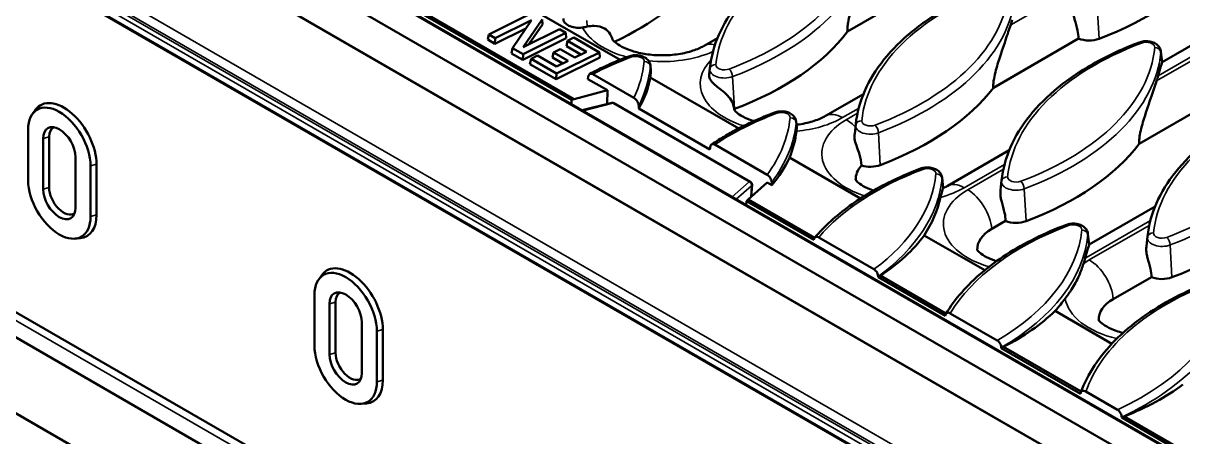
# Model space of a CAD drawing. Header units: millimetres. Extents: x 0 to 1485, y 0 to 1050.
# Drawn here: x 265.6 to 359.3, y 144.2 to 177.7 of the extents above; entities that cross this region are included whole.
import ezdxf

# ---------------------------------------------------------------- set-up
doc = ezdxf.new("R2010")
doc.units = ezdxf.units.MM
doc.header["$LTSCALE"] = 2.5
doc.layers.add('Sichtbar (ISO)', color=7, linetype='Continuous', lineweight=50)
doc.layers.add('Sichtbar schmal (ISO)', color=7, linetype='Continuous', lineweight=35)

msp = doc.modelspace()

# ---------------------------------------------------------------- linework, layer by layer
at = {"layer": 'Sichtbar (ISO)'}
for p, q in [((405.172, 116.161), (51.619, 320.286)), ((49.549, 319.15), (403.102, 115.026)), ((48.187, 307.69), (403.051, 102.809)), ((313.867, 174.711), (281.037, 193.666)), ((309.941, 171.467), (275.466, 191.371)), ((310.165, 171.541), (275.722, 191.427)), ((332.247, 176.997), (339.131, 180.971)), ((303.262, 176.766), (306.727, 178.48)), ((306.257, 177.24), (303.765, 176.006)), ((306.718, 177.911), (303.79, 176.461)), ((305.172, 175.663), (306.718, 177.911)), ((307.584, 177.986), (306.038, 175.739)), ((306.038, 175.739), (308.966, 177.188)), ((307.61, 177.568), (306.512, 175.973)), ((307.61, 177.568), (307.584, 177.986)), ((308.966, 177.188), (309.494, 176.883)), ((357.661, 174.532), (362.995, 177.612)), ((303.175, 176.347), (303.262, 176.766)), ((303.765, 176.006), (303.175, 176.347)), ((303.79, 176.461), (303.262, 176.766)), ((303.765, 176.006), (303.79, 176.461)), ((309.53, 176.459), (306.004, 174.714)), ((309.494, 176.883), (306.029, 175.169)), ((309.53, 176.459), (309.494, 176.883)), ((309.532, 175.828), (309.619, 176.247)), ((309.619, 176.247), (310.145, 176.507)), ((311.151, 175.362), (309.619, 176.247)), ((310.145, 176.507), (312.204, 175.318)), ((320.657, 175.849), (321.747, 176.478)), ((344.032, 172.461), (350.916, 176.435)), ((228.801, 175.243), (309.411, 128.703)), ((305.096, 175.238), (305.172, 175.663)), ((306.004, 174.714), (305.096, 175.238)), ((306.029, 175.169), (305.172, 175.663)), ((308.416, 174.897), (308.503, 175.316)), ((308.503, 175.316), (309.029, 175.576)), ((309.682, 174.635), (308.503, 175.316)), ((312.204, 175.318), (308.74, 173.604)), ((309.029, 175.576), (310.208, 174.896)), ((310.713, 175.146), (309.532, 175.828)), ((310.208, 174.896), (311.151, 175.362)), ((312.241, 174.894), (312.204, 175.318)), ((357.568, 175.4), (357.664, 174.504)), ((306.004, 174.714), (306.029, 175.169)), ((306.593, 174.373), (306.68, 174.793)), ((308.715, 173.149), (306.593, 174.373)), ((306.68, 174.793), (307.206, 175.053)), ((308.74, 173.604), (306.68, 174.793)), ((307.206, 175.053), (308.738, 174.168)), ((309.244, 174.419), (308.416, 174.897)), ((312.241, 174.894), (308.715, 173.149)), ((308.738, 174.168), (309.682, 174.635)), ((308.715, 173.149), (308.74, 173.604)), ((311.28, 173.164), (311.306, 173.37)), ((311.676, 173.548), (314.983, 171.639)), ((316.32, 174.266), (316.367, 173.824)), ((321.13, 174.05), (321.078, 173.56)), ((312.853, 172.256), (311.28, 173.164)), ((323.465, 169.17), (316.313, 173.299)), ((309.938, 171.145), (309.941, 171.467)), ((310.165, 171.541), (309.941, 171.467)), ((312.853, 172.256), (310.165, 171.541)), ((312.842, 171.138), (312.853, 172.256)), ((330.478, 170.179), (333.532, 171.942)), ((355.818, 167.924), (362.701, 171.899)), ((266.382, 170.315), (266.624, 170.658)), ((310.819, 170.636), (313.214, 171.231)), ((324.411, 164.847), (313.399, 171.205)), ((315.379, 171.018), (315.381, 170.979)), ((315.393, 170.789), (321.133, 167.475)), ((328.105, 169.73), (328.158, 169.239)), ((236.516, 168.747), (309.411, 126.661)), ((266.042, 164.969), (266.042, 169.051)), ((332.915, 169.514), (332.832, 168.738)), ((267.258, 164.267), (267.258, 168.349)), ((267.74, 168.479), (267.74, 164.396)), ((321.526, 167.861), (325.753, 165.421)), ((269.872, 166.84), (269.872, 162.757)), ((321.153, 167.647), (321.157, 167.682)), ((333.287, 163.499), (327.56, 166.806)), ((340.299, 164.509), (345.317, 167.405)), ((271.088, 166.138), (271.088, 162.055)), ((271.57, 166.268), (271.57, 162.185)), ((339.89, 165.194), (339.983, 164.328)), ((344.7, 164.978), (344.616, 164.191)), ((324.213, 163.431), (325.752, 164.809)), ((324.456, 163.649), (324.535, 164.61)), ((326.133, 164.588), (325.752, 164.809)), ((324.059, 162.992), (324.083, 163.302)), ((324.083, 163.302), (324.213, 163.431)), ((324.083, 163.302), (329.532, 160.156)), ((329.584, 160.33), (324.213, 163.431)), ((351.768, 159.79), (357.102, 162.869)), ((343.902, 161.045), (345.023, 161.692)), ((269.83, 160.261), (270.248, 160.299)), ((329.919, 160.362), (334.388, 157.782)), ((343.333, 157.699), (338.439, 160.525)), ((351.675, 160.658), (351.771, 159.762)), ((356.486, 160.442), (356.401, 159.655)), ((329.532, 160.156), (329.536, 160.191)), ((289.521, 156.956), (289.763, 157.299)), ((334.728, 157.193), (334.729, 157.155)), ((334.729, 157.155), (340.15, 154.026)), ((340.202, 154.199), (334.883, 157.27)), ((353.723, 155.375), (356.808, 157.156)), ((289.181, 151.609), (289.181, 155.692)), ((290.396, 150.907), (290.396, 154.99)), ((290.879, 155.12), (290.879, 151.037)), ((340.15, 154.026), (340.154, 154.061)), ((340.554, 154.222), (344.341, 152.036)), ((353.61, 151.766), (349.018, 154.417)), ((252.43, 153.435), (309.411, 120.538)), ((293.011, 153.481), (293.011, 149.398)), ((294.227, 152.779), (294.227, 148.696)), ((294.709, 152.908), (294.709, 148.826)), ((344.676, 151.45), (344.677, 151.412)), ((344.677, 151.412), (351.074, 147.719)), ((351.12, 147.896), (344.852, 151.515)), ((351.074, 147.719), (351.077, 147.754)), ((351.505, 147.899), (354.065, 146.421)), ((292.968, 146.902), (293.386, 146.94)), ((354.401, 145.835), (354.402, 145.797)), ((354.402, 145.797), (362.381, 141.19)), ((362.404, 141.381), (354.596, 145.889))]:
    msp.add_line(p, q, dxfattribs=at)
for centre, start, end in [((313.274, 170.988), 60, 103.95519), ((324.286, 164.631), 355.30307, 60)]:
    msp.add_arc(centre, 0.25, start, end, dxfattribs=at)
for centre, major_axis, ratio, start_param, end_param in [((339.009, 188.369), (-24.756, 0), 0.57735, 2.150508, 2.731215), ((297.761, 187.235), (-24.756, 0), 0.57735, 2.256006, 2.731215), ((310.525, 178.022), (-1.238, 0), 0.57735, 6.227073, 8.096717), ((321.332, 180.204), (24.538, 0), 0.57735, 6.094503, 6.123734), ((309.547, 182.699), (-24.756, 0), 0.57735, 2.150508, 2.731215), ((351.773, 177.115), (-1.456, 0), 0.57735, 0.941808, 2.150508), ((291.869, 174.534), (24.538, 0), 0.57735, 6.195914, 6.227073), ((315.132, 173.78), (1.238, 0), 0.57735, 6.227073, 6.345089), ((333.117, 175.668), (24.538, 0), 0.57735, 6.094503, 6.123734), ((291.977, 175.507), (24.428, -1.412), 0.534836, 6.023621, 6.222012), ((321.332, 178.163), (-24.756, 0), 0.57735, 2.150508, 2.731215), ((268.918, 167.799), (-1.875, 3.248), 0.57735, 3.926991, 6.543481), ((268.565, 167.594), (-1.784, 3.09), 0.57735, 3.926991, 7.068583), ((322.31, 171.445), (-1.456, 0), 0.57735, 2.134997, 2.150508), ((327.088, 170.752), (-4, 0), 0.57735, 0.007874, 0.035044), ((268.565, 167.594), (-0.924, 1.601), 0.57735, 3.926991, 7.068583), ((268.918, 167.799), (-0.833, 1.443), 0.57735, 6.223866, 7.068583), ((303.654, 169.998), (24.538, 0), 0.57735, 6.055891, 6.20909), ((333.117, 173.627), (-24.756, 0), 0.57735, 2.150508, 2.731215), ((303.762, 170.809), (24.445, -1.413), 0.534836, 5.898086, 6.081476), ((336.909, 165.082), (-4, 0), 0.57735, 5.790555, 6.318229), ((334.095, 166.908), (-1.456, 0), 0.57735, 1.061546, 2.150508), ((268.565, 163.512), (1.784, -3.09), 0.57735, 3.926991, 7.068583), ((268.565, 163.512), (0.924, -1.601), 0.57735, 3.926991, 7.068583), ((268.918, 163.716), (0.833, -1.443), 0.57735, 3.926991, 6.342505), ((315.439, 165.462), (24.538, 0), 0.57735, 5.92724, 6.151315), ((344.902, 169.091), (-24.756, 0), 0.57735, 2.150508, 2.731215), ((268.918, 163.716), (1.875, -3.248), 0.57735, 6.02289, 7.068583), ((345.88, 162.372), (-1.456, 0), 0.57735, 0.941808, 2.150508), ((315.547, 166.111), (24.463, -1.414), 0.534836, 5.654195, 5.952446), ((346.73, 159.412), (-4, 0), 0.57735, 5.497787, 6.318229), ((327.224, 160.926), (24.538, 0), 0.57735, 6.091814, 6.123755), ((291.704, 154.235), (-1.784, 3.09), 0.57735, 3.926991, 7.068583), ((292.057, 154.439), (-1.875, 3.248), 0.57735, 3.926991, 6.543481), ((315.439, 165.87), (-24.494, 0), 0.57735, 2.477616, 2.487905), ((357.665, 157.836), (-1.456, 0), 0.57735, 0.941808, 2.150508), ((291.704, 154.235), (-0.924, 1.601), 0.57735, 3.926991, 7.068583), ((292.057, 154.439), (-0.833, 1.443), 0.57735, 6.223866, 7.068583), ((327.224, 160.926), (-24.538, 0), 0.57735, 2.66421, 2.743231), ((356.551, 153.742), (-4, 0), 0.57735, 5.497787, 6.318229), ((327.332, 161.413), (24.48, -1.415), 0.534836, 5.540357, 5.830737), ((291.704, 150.153), (1.784, -3.09), 0.57735, 3.926991, 7.068583), ((291.704, 150.153), (0.924, -1.601), 0.57735, 3.926991, 7.068583), ((292.057, 150.357), (0.833, -1.443), 0.57735, 3.926991, 6.342505), ((327.224, 161.334), (-24.494, 0), 0.57735, 2.36391, 2.374118), ((292.057, 150.357), (1.875, -3.248), 0.57735, 6.02289, 7.068583), ((339.118, 156.715), (24.497, -1.416), 0.534836, 5.426833, 5.713667), ((339.009, 156.798), (-24.494, 0), 0.57735, 2.250305, 2.260564)]:
    msp.add_ellipse(centre, major_axis=major_axis, ratio=ratio, start_param=start_param, end_param=end_param, dxfattribs=at)
for points, knots in [([(321.13, 174.05), (321.228, 174.959), (321.472, 175.861), (322.24, 177.613), (322.762, 178.462), (324.06, 180.081), (324.836, 180.851), (326.612, 182.289), (327.611, 182.957), (329.8, 184.171), (330.99, 184.718), (332.254, 185.196)], [2.4180978, 2.4180978, 2.4180978, 2.4180978, 2.6039342, 2.6039342, 2.7897706, 2.7897706, 2.9756069, 2.9756069, 3.1614433, 3.1614433, 3.3472796, 3.3472796, 3.3472796, 3.3472796]), ([(333.649, 182.083), (333.533, 181.732), (333.391, 181.308), (333.047, 180.289), (332.835, 179.679), (332.521, 178.668), (332.377, 178.178), (332.278, 177.609), (332.258, 177.471), (332.24, 177.216), (332.239, 177.098), (332.247, 176.997)], [3.562475, 3.562475, 3.562475, 3.562475, 3.924729, 3.924729, 4.355561, 4.355561, 4.625893, 4.625893, 4.702196, 4.702196, 4.773128, 4.773128, 4.773128, 4.773128]), ([(332.915, 169.514), (333.013, 170.423), (333.257, 171.325), (334.025, 173.076), (334.547, 173.926), (335.846, 175.545), (336.621, 176.315), (338.397, 177.753), (339.396, 178.42), (341.586, 179.635), (342.775, 180.182), (344.039, 180.66)], [2.4180978, 2.4180978, 2.4180978, 2.4180978, 2.6039342, 2.6039342, 2.7897706, 2.7897706, 2.9756069, 2.9756069, 3.1614433, 3.1614433, 3.3472796, 3.3472796, 3.3472796, 3.3472796]), ([(350.916, 176.435), (350.913, 176.642), (350.884, 176.866), (350.772, 177.391), (350.676, 177.695), (350.574, 178.087), (350.546, 178.201), (350.505, 178.423), (350.492, 178.532), (350.488, 178.687), (350.489, 178.746), (350.495, 178.802)], [1.754995, 1.754995, 1.754995, 1.754995, 1.892647, 1.892647, 2.0720945, 2.0720945, 2.1365308, 2.1365308, 2.2009671, 2.2009671, 2.2396712, 2.2396712, 2.2396712, 2.2396712]), ([(311.204, 177.397), (311.157, 177.387), (311.107, 177.376), (310.981, 177.353), (310.903, 177.34), (310.822, 177.328)], [-0.08390354, -0.08390354, -0.08390354, -0.08390354, -0.04982625, -0.04982625, 0, 0, 0, 0]), ([(313.259, 176.359), (313.218, 176.518), (313.157, 176.662), (312.957, 176.983), (312.798, 177.134), (312.373, 177.382), (312.092, 177.454), (311.599, 177.463), (311.404, 177.442), (311.204, 177.397)], [-0.7782205, -0.7782205, -0.7782205, -0.7782205, -0.6530424, -0.6530424, -0.465809, -0.465809, -0.2298794, -0.2298794, -0.0860907, -0.0860907, -0.0860907, -0.0860907]), ([(345.434, 177.547), (345.318, 177.196), (345.177, 176.772), (344.832, 175.753), (344.621, 175.143), (344.306, 174.132), (344.162, 173.642), (344.063, 173.073), (344.043, 172.935), (344.025, 172.68), (344.024, 172.562), (344.032, 172.461)], [3.562475, 3.562475, 3.562475, 3.562475, 3.924729, 3.924729, 4.355561, 4.355561, 4.625893, 4.625893, 4.702196, 4.702196, 4.773128, 4.773128, 4.773128, 4.773128]), ([(313.253, 176.369), (313.253, 176.369), (313.256, 176.363), (313.287, 176.315), (313.358, 176.223), (313.62, 176.007), (313.792, 175.89), (314.241, 175.654), (314.521, 175.536), (315.176, 175.327), (315.556, 175.237), (316.379, 175.111), (316.824, 175.078), (317.721, 175.078), (318.174, 175.113), (319.021, 175.245), (319.416, 175.341), (320.096, 175.567), (320.384, 175.695), (320.628, 175.832), (320.643, 175.84), (320.657, 175.849)], [4.199063, 4.199063, 4.199063, 4.199063, 4.28363, 4.28363, 4.538344, 4.538344, 4.759599, 4.759599, 4.991313, 4.991313, 5.238778, 5.238778, 5.498057, 5.498057, 5.761601, 5.761601, 6.02072, 6.02072, 6.267163, 6.267163, 6.283185, 6.283185, 6.283185, 6.283185]), ([(355.824, 176.124), (355.945, 176.169), (356.071, 176.198), (356.327, 176.225), (356.457, 176.224), (356.712, 176.193), (356.838, 176.163), (357.077, 176.068), (357.192, 176.003), (357.378, 175.837), (357.454, 175.743), (357.537, 175.557), (357.559, 175.48), (357.568, 175.4)], [3.34728, 3.34728, 3.34728, 3.34728, 3.742348, 3.742348, 4.136015, 4.136015, 4.530025, 4.530025, 4.924042, 4.924042, 5.243901, 5.243901, 5.435884, 5.435884, 5.435884, 5.435884]), ([(344.7, 164.978), (344.798, 165.887), (345.042, 166.789), (345.81, 168.54), (346.332, 169.39), (347.631, 171.009), (348.406, 171.779), (350.182, 173.216), (351.182, 173.884), (353.371, 175.099), (354.56, 175.646), (355.824, 176.124)], [2.4180978, 2.4180978, 2.4180978, 2.4180978, 2.6039342, 2.6039342, 2.7897706, 2.7897706, 2.9756069, 2.9756069, 3.1614433, 3.1614433, 3.3472796, 3.3472796, 3.3472796, 3.3472796]), ([(311.425, 173.573), (311.622, 173.678), (311.822, 173.78), (312.226, 173.981), (312.431, 174.08), (312.846, 174.273), (313.057, 174.367), (313.482, 174.552), (313.698, 174.643), (314.134, 174.819), (314.354, 174.906), (314.576, 174.99)], [3.1836933, 3.1836933, 3.1836933, 3.1836933, 3.2164105, 3.2164105, 3.2491278, 3.2491278, 3.2818451, 3.2818451, 3.3145624, 3.3145624, 3.3472796, 3.3472796, 3.3472796, 3.3472796]), ([(314.576, 174.99), (314.697, 175.035), (314.823, 175.064), (315.079, 175.091), (315.209, 175.09), (315.464, 175.059), (315.59, 175.029), (315.829, 174.934), (315.944, 174.869), (316.13, 174.703), (316.206, 174.609), (316.289, 174.423), (316.311, 174.346), (316.32, 174.266)], [3.34728, 3.34728, 3.34728, 3.34728, 3.742348, 3.742348, 4.136015, 4.136015, 4.530025, 4.530025, 4.924042, 4.924042, 5.243901, 5.243901, 5.435884, 5.435884, 5.435884, 5.435884]), ([(357.658, 174.477), (357.643, 174.442), (357.626, 174.397), (357.55, 174.167), (357.476, 173.895), (357.377, 173.542), (357.361, 173.481), (357.343, 173.419)], [0.635921, 0.635921, 0.635921, 0.635921, 0.7360198, 0.7360198, 1.0671166, 1.0671166, 1.1316401, 1.1316401, 1.1316401, 1.1316401]), ([(311.306, 173.37), (311.311, 173.41), (311.322, 173.449), (311.356, 173.517), (311.387, 173.552), (311.453, 173.589), (311.498, 173.598), (311.58, 173.591), (311.632, 173.574), (311.676, 173.548)], [0.0084453, 0.0084453, 0.0084453, 0.0084453, 0.0370847, 0.0370847, 0.0742016, 0.0742016, 0.1113086, 0.1113086, 0.1483666, 0.1483666, 0.1483666, 0.1483666]), ([(323.089, 170.734), (323.062, 170.981), (322.992, 171.174), (322.825, 171.506), (322.703, 171.67), (322.399, 171.991), (322.228, 172.134), (321.902, 172.395), (321.758, 172.505), (321.498, 172.723), (321.382, 172.829), (321.198, 173.046), (321.132, 173.152), (321.071, 173.331), (321.062, 173.404), (321.069, 173.474)], [-0.8478727, -0.8478727, -0.8478727, -0.8478727, -0.7462862, -0.7462862, -0.624715, -0.624715, -0.5010275, -0.5010275, -0.3965212, -0.3965212, -0.2943191, -0.2943191, -0.1948734, -0.1948734, -0.1246756, -0.1246756, -0.1246756, -0.1246756]), ([(357.219, 173.011), (357.103, 172.66), (356.962, 172.236), (356.617, 171.217), (356.406, 170.607), (356.091, 169.596), (355.948, 169.106), (355.848, 168.537), (355.829, 168.399), (355.81, 168.144), (355.809, 168.026), (355.818, 167.924)], [3.562475, 3.562475, 3.562475, 3.562475, 3.924729, 3.924729, 4.355561, 4.355561, 4.625893, 4.625893, 4.702196, 4.702196, 4.773128, 4.773128, 4.773128, 4.773128]), ([(314.983, 171.639), (315.036, 171.609), (315.097, 171.56), (315.19, 171.462), (315.24, 171.397), (315.307, 171.281), (315.338, 171.211), (315.367, 171.109), (315.376, 171.061), (315.379, 171.018)], [0.4767997, 0.4767997, 0.4767997, 0.4767997, 0.5211782, 0.5211782, 0.5631257, 0.5631257, 0.6017651, 0.6017651, 0.6289076, 0.6289076, 0.6289076, 0.6289076]), ([(356.486, 160.442), (356.583, 161.351), (356.828, 162.253), (357.595, 164.004), (358.117, 164.854), (359.416, 166.473), (360.192, 167.243), (361.967, 168.68), (362.967, 169.348), (365.156, 170.563), (366.345, 171.11), (367.609, 171.588)], [2.4180978, 2.4180978, 2.4180978, 2.4180978, 2.6039342, 2.6039342, 2.7897706, 2.7897706, 2.9756069, 2.9756069, 3.1614433, 3.1614433, 3.3472796, 3.3472796, 3.3472796, 3.3472796]), ([(323.074, 170.699), (323.074, 170.699), (323.075, 170.696), (323.095, 170.663), (323.158, 170.574), (323.411, 170.359), (323.577, 170.243), (324.013, 170.007), (324.286, 169.888), (324.624, 169.776), (324.652, 169.767), (324.681, 169.758)], [4.1990628, 4.1990628, 4.1990628, 4.1990628, 4.259345, 4.259345, 4.5240345, 4.5240345, 4.7452462, 4.7452462, 4.9759835, 4.9759835, 4.9967747, 4.9967747, 4.9967747, 4.9967747]), ([(326.362, 170.454), (326.482, 170.499), (326.608, 170.528), (326.864, 170.555), (326.994, 170.554), (327.249, 170.523), (327.375, 170.493), (327.614, 170.398), (327.729, 170.333), (327.915, 170.167), (327.991, 170.073), (328.074, 169.887), (328.096, 169.81), (328.105, 169.73)], [3.34728, 3.34728, 3.34728, 3.34728, 3.742348, 3.742348, 4.136015, 4.136015, 4.530025, 4.530025, 4.924042, 4.924042, 5.243901, 5.243901, 5.435884, 5.435884, 5.435884, 5.435884]), ([(321.26, 167.877), (321.558, 168.076), (321.866, 168.269), (322.497, 168.647), (322.822, 168.83), (323.488, 169.185), (323.829, 169.358), (324.527, 169.691), (324.884, 169.852), (325.612, 170.162), (325.984, 170.311), (326.362, 170.454)], [3.0695019, 3.0695019, 3.0695019, 3.0695019, 3.1250575, 3.1250575, 3.180613, 3.180613, 3.2361685, 3.2361685, 3.2917241, 3.2917241, 3.3472796, 3.3472796, 3.3472796, 3.3472796]), ([(328.133, 169.469), (328.204, 169.478), (328.274, 169.487), (328.563, 169.53), (328.776, 169.57), (329.184, 169.664), (329.378, 169.719), (329.742, 169.838), (329.911, 169.903), (330.219, 170.038), (330.357, 170.109), (330.478, 170.179)], [5.7028868, 5.7028868, 5.7028868, 5.7028868, 5.7455387, 5.7455387, 5.8799504, 5.8799504, 6.014362, 6.014362, 6.1487737, 6.1487737, 6.2831853, 6.2831853, 6.2831853, 6.2831853]), ([(328.158, 169.238), (328.16, 169.219), (328.159, 169.198), (328.156, 169.176), (328.156, 169.176), (328.156, 169.176)], [-0.124689, -0.124689, -0.124689, -0.124689, -0.09496697, -0.09496697, -0.09481806, -0.09481806, -0.09481806, -0.09481806]), ([(321.157, 167.682), (321.162, 167.723), (321.174, 167.762), (321.207, 167.829), (321.238, 167.864), (321.303, 167.902), (321.348, 167.911), (321.43, 167.904), (321.482, 167.887), (321.526, 167.861)], [0.0084432, 0.0084432, 0.0084432, 0.0084432, 0.0370523, 0.0370523, 0.0740566, 0.0740566, 0.111089, 0.111089, 0.1482178, 0.1482178, 0.1482178, 0.1482178]), ([(333.385, 166.174), (333.372, 166.485), (333.301, 166.783), (333.133, 167.315), (333.042, 167.549), (332.9, 167.974), (332.849, 168.154), (332.813, 168.425), (332.81, 168.523), (332.819, 168.615)], [-0.5933631, -0.5933631, -0.5933631, -0.5933631, -0.4453286, -0.4453286, -0.3155951, -0.3155951, -0.2024793, -0.2024793, -0.1343863, -0.1343863, -0.1343863, -0.1343863]), ([(329.597, 160.347), (329.989, 160.802), (330.421, 161.244), (331.361, 162.096), (331.868, 162.507), (332.953, 163.293), (333.531, 163.668), (334.749, 164.381), (335.39, 164.718), (336.728, 165.35), (337.425, 165.645), (338.147, 165.917)], [2.8170169, 2.8170169, 2.8170169, 2.8170169, 2.9230694, 2.9230694, 3.029122, 3.029122, 3.1351745, 3.1351745, 3.2412271, 3.2412271, 3.3472796, 3.3472796, 3.3472796, 3.3472796]), ([(338.147, 165.917), (338.267, 165.963), (338.394, 165.992), (338.65, 166.019), (338.779, 166.018), (339.034, 165.987), (339.16, 165.957), (339.399, 165.862), (339.514, 165.797), (339.7, 165.631), (339.776, 165.537), (339.86, 165.351), (339.882, 165.274), (339.89, 165.194)], [3.34728, 3.34728, 3.34728, 3.34728, 3.742348, 3.742348, 4.136015, 4.136015, 4.530025, 4.530025, 4.924042, 4.924042, 5.243901, 5.243901, 5.435884, 5.435884, 5.435884, 5.435884]), ([(325.798, 165.392), (325.834, 165.366), (325.87, 165.334), (325.944, 165.256), (325.99, 165.193), (326.054, 165.08), (326.083, 165.01), (326.111, 164.908), (326.12, 164.859), (326.122, 164.816)], [0.4737426, 0.4737426, 0.4737426, 0.4737426, 0.5022838, 0.5022838, 0.5420611, 0.5420611, 0.5800859, 0.5800859, 0.6079076, 0.6079076, 0.6079076, 0.6079076]), ([(332.895, 165.029), (332.895, 165.029), (332.895, 165.028), (332.907, 165.008), (332.953, 164.936), (333.163, 164.743), (333.312, 164.629), (333.715, 164.395), (333.97, 164.275), (334.29, 164.159), (334.316, 164.15), (334.341, 164.141)], [4.1990628, 4.1990628, 4.1990628, 4.1990628, 4.23945, 4.23945, 4.4873145, 4.4873145, 4.7090489, 4.7090489, 4.9374091, 4.9374091, 4.9570769, 4.9570769, 4.9570769, 4.9570769]), ([(339.976, 164.307), (339.951, 164.261), (339.924, 164.19), (339.854, 163.969), (339.811, 163.805), (339.764, 163.599)], [-0.3854606, -0.3854606, -0.3854606, -0.3854606, -0.2155039, -0.2155039, 0, 0, 0, 0]), ([(339.981, 164.344), (339.997, 164.351), (340.013, 164.359), (340.053, 164.378), (340.077, 164.39), (340.124, 164.413), (340.147, 164.425), (340.192, 164.449), (340.214, 164.461), (340.258, 164.485), (340.279, 164.497), (340.299, 164.509)], [6.1772271, 6.1772271, 6.1772271, 6.1772271, 6.1917517, 6.1917517, 6.2146101, 6.2146101, 6.2374685, 6.2374685, 6.2603269, 6.2603269, 6.2831853, 6.2831853, 6.2831853, 6.2831853]), ([(345.023, 161.692), (345.021, 161.9), (344.991, 162.124), (344.879, 162.648), (344.784, 162.953), (344.681, 163.345), (344.654, 163.458), (344.613, 163.681), (344.6, 163.79), (344.595, 163.945), (344.597, 164.003), (344.602, 164.06)], [1.754995, 1.754995, 1.754995, 1.754995, 1.892647, 1.892647, 2.0720945, 2.0720945, 2.1365308, 2.1365308, 2.2009671, 2.2009671, 2.2396712, 2.2396712, 2.2396712, 2.2396712]), ([(340.193, 154.184), (340.555, 154.778), (340.984, 155.357), (341.962, 156.473), (342.513, 157.01), (343.726, 158.035), (344.389, 158.523), (345.815, 159.443), (346.578, 159.874), (348.192, 160.676), (349.044, 161.046), (349.932, 161.381)], [2.6945783, 2.6945783, 2.6945783, 2.6945783, 2.8251185, 2.8251185, 2.9556588, 2.9556588, 3.0861991, 3.0861991, 3.2167394, 3.2167394, 3.3472796, 3.3472796, 3.3472796, 3.3472796]), ([(349.932, 161.381), (350.052, 161.427), (350.179, 161.455), (350.435, 161.483), (350.564, 161.482), (350.82, 161.451), (350.945, 161.421), (351.184, 161.326), (351.299, 161.261), (351.485, 161.095), (351.561, 161.001), (351.645, 160.815), (351.667, 160.738), (351.675, 160.658)], [3.34728, 3.34728, 3.34728, 3.34728, 3.742348, 3.742348, 4.136015, 4.136015, 4.530025, 4.530025, 4.924042, 4.924042, 5.243901, 5.243901, 5.435884, 5.435884, 5.435884, 5.435884]), ([(329.536, 160.191), (329.541, 160.231), (329.552, 160.269), (329.584, 160.336), (329.616, 160.371), (329.683, 160.408), (329.73, 160.417), (329.817, 160.408), (329.872, 160.389), (329.919, 160.362)], [0.0084385, 0.0084385, 0.0084385, 0.0084385, 0.0364227, 0.0364227, 0.0734926, 0.0734926, 0.111794, 0.111794, 0.1515427, 0.1515427, 0.1515427, 0.1515427]), ([(342.716, 159.359), (342.716, 159.359), (342.716, 159.358), (342.726, 159.34), (342.77, 159.271), (342.973, 159.081), (343.12, 158.968), (343.517, 158.734), (343.77, 158.614), (344.134, 158.48), (344.209, 158.454), (344.287, 158.429)], [4.1990628, 4.1990628, 4.1990628, 4.1990628, 4.2364334, 4.2364334, 4.4812813, 4.4812813, 4.7031998, 4.7031998, 4.9311911, 4.9311911, 4.9880543, 4.9880543, 4.9880543, 4.9880543]), ([(351.765, 159.735), (351.75, 159.7), (351.734, 159.655), (351.657, 159.425), (351.583, 159.153), (351.489, 158.813), (351.476, 158.768), (351.463, 158.721)], [0.635921, 0.635921, 0.635921, 0.635921, 0.7360198, 0.7360198, 1.0671166, 1.0671166, 1.1163371, 1.1163371, 1.1163371, 1.1163371]), ([(356.808, 157.156), (356.806, 157.364), (356.776, 157.588), (356.664, 158.112), (356.569, 158.417), (356.466, 158.809), (356.439, 158.922), (356.398, 159.145), (356.385, 159.254), (356.38, 159.409), (356.382, 159.467), (356.387, 159.524)], [1.754995, 1.754995, 1.754995, 1.754995, 1.892647, 1.892647, 2.0720945, 2.0720945, 2.1365308, 2.1365308, 2.2009671, 2.2009671, 2.2396712, 2.2396712, 2.2396712, 2.2396712]), ([(334.388, 157.782), (334.432, 157.757), (334.483, 157.714), (334.563, 157.628), (334.606, 157.568), (334.665, 157.458), (334.692, 157.39), (334.719, 157.288), (334.726, 157.238), (334.728, 157.193)], [0.4460192, 0.4460192, 0.4460192, 0.4460192, 0.4834233, 0.4834233, 0.5208221, 0.5208221, 0.5580742, 0.5580742, 0.5866425, 0.5866425, 0.5866425, 0.5866425]), ([(351.314, 158.231), (351.261, 158.073), (351.204, 157.908), (351.087, 157.59), (351.026, 157.435), (350.875, 157.078), (350.784, 156.886), (350.577, 156.501), (350.468, 156.323), (350.19, 155.905), (350.02, 155.677), (349.84, 155.43)], [-0.9982078, -0.9982078, -0.9982078, -0.9982078, -0.8333139, -0.8333139, -0.6827434, -0.6827434, -0.482162, -0.482162, -0.2785039, -0.2785039, 0, 0, 0, 0]), ([(351.094, 147.828), (351.367, 148.574), (351.741, 149.304), (352.674, 150.714), (353.234, 151.394), (354.524, 152.691), (355.254, 153.306), (356.865, 154.462), (357.747, 155.001), (359.64, 155.991), (360.652, 156.443), (361.717, 156.845)], [2.5646578, 2.5646578, 2.5646578, 2.5646578, 2.7211822, 2.7211822, 2.8777066, 2.8777066, 3.0342309, 3.0342309, 3.1907553, 3.1907553, 3.3472796, 3.3472796, 3.3472796, 3.3472796]), ([(340.154, 154.061), (340.158, 154.1), (340.169, 154.138), (340.202, 154.204), (340.234, 154.238), (340.303, 154.274), (340.352, 154.282), (340.444, 154.272), (340.504, 154.251), (340.554, 154.222)], [0.0084361, 0.0084361, 0.0084361, 0.0084361, 0.0358192, 0.0358192, 0.0730838, 0.0730838, 0.1128159, 0.1128159, 0.1553307, 0.1553307, 0.1553307, 0.1553307]), ([(352.537, 153.689), (352.537, 153.689), (352.538, 153.687), (352.552, 153.662), (352.604, 153.584), (352.831, 153.382), (352.987, 153.267), (353.402, 153.032), (353.664, 152.912), (354.135, 152.747), (354.318, 152.692), (354.511, 152.643)], [4.1990628, 4.1990628, 4.1990628, 4.1990628, 4.2466447, 4.2466447, 4.501704, 4.501704, 4.7231164, 4.7231164, 4.9523828, 4.9523828, 5.0825039, 5.0825039, 5.0825039, 5.0825039]), ([(344.341, 152.036), (344.384, 152.011), (344.435, 151.969), (344.514, 151.883), (344.556, 151.823), (344.614, 151.714), (344.641, 151.646), (344.667, 151.544), (344.675, 151.494), (344.676, 151.45)], [0.4445796, 0.4445796, 0.4445796, 0.4445796, 0.4815908, 0.4815908, 0.5186354, 0.5186354, 0.5557098, 0.5557098, 0.5843562, 0.5843562, 0.5843562, 0.5843562]), ([(351.077, 147.754), (351.082, 147.792), (351.092, 147.828), (351.125, 147.893), (351.159, 147.926), (351.231, 147.962), (351.284, 147.968), (351.384, 147.956), (351.45, 147.931), (351.505, 147.899)], [0.0084336, 0.0084336, 0.0084336, 0.0084336, 0.0349387, 0.0349387, 0.0725438, 0.0725438, 0.1145432, 0.1145432, 0.1614949, 0.1614949, 0.1614949, 0.1614949]), ([(354.065, 146.421), (354.109, 146.396), (354.16, 146.354), (354.239, 146.268), (354.281, 146.208), (354.34, 146.099), (354.367, 146.031), (354.392, 145.929), (354.4, 145.879), (354.401, 145.835)], [0.4461745, 0.4461745, 0.4461745, 0.4461745, 0.4834494, 0.4834494, 0.5205344, 0.5205344, 0.5575225, 0.5575225, 0.5860934, 0.5860934, 0.5860934, 0.5860934])]:
    msp.add_open_spline(points, degree=3, knots=knots, dxfattribs=at)
for points in [[(357.664, 174.504), (357.665, 174.498), (357.663, 174.489), (357.658, 174.477)], [(321.069, 173.474), (321.072, 173.503), (321.075, 173.532), (321.078, 173.56)], [(328.156, 169.176), (328.146, 169.11), (328.135, 169.034), (328.124, 168.949)], [(332.819, 168.615), (332.823, 168.656), (332.828, 168.697), (332.832, 168.738)], [(325.753, 165.421), (325.767, 165.413), (325.783, 165.403), (325.798, 165.392)], [(339.983, 164.328), (339.984, 164.323), (339.981, 164.316), (339.976, 164.307)], [(344.602, 164.06), (344.607, 164.104), (344.611, 164.148), (344.616, 164.191)], [(351.771, 159.762), (351.772, 159.755), (351.77, 159.746), (351.765, 159.735)], [(356.387, 159.524), (356.392, 159.568), (356.396, 159.611), (356.401, 159.655)], [(351.463, 158.721), (351.459, 158.706), (351.455, 158.691), (351.451, 158.677)]]:
    msp.add_open_spline(points, degree=3, dxfattribs=at)
for points, weights in [([(315.381, 170.979), (315.387, 170.884), (315.393, 170.789)], [1, 1.00000098271, 1.00000184436]), ([(321.133, 167.475), (321.143, 167.561), (321.153, 167.647)], [1.00000143278, 1.00000076321, 1]), ([(326.122, 164.816), (326.128, 164.702), (326.133, 164.588)], [1, 1.00000007994, 1])]:
    msp.add_rational_spline(points, weights, degree=2, dxfattribs=at)
at = {"layer": 'Sichtbar schmal (ISO)'}
for p, q in [((51.494, 320.273), (405.047, 116.149)), ((48.842, 316.26), (402.395, 112.135)), ((402.404, 112.205), (48.851, 316.329)), ((48.842, 309.353), (402.395, 105.228)), ((48.135, 308.332), (401.688, 104.208)), ((401.865, 104.514), (48.312, 308.638)), ((48.488, 308.74), (402.042, 104.616)), ((401.688, 103.68), (48.135, 307.804)), ((350.735, 180.608), (345.434, 177.547)), ((352.57, 176.411), (352.425, 179.025)), ((311.204, 177.397), (311.177, 177.891)), ((357.343, 173.419), (362.613, 176.461)), ((362.52, 176.072), (357.219, 173.011)), ((357.658, 174.477), (357.568, 175.319)), ((316.368, 173.739), (316.32, 174.185)), ((321.069, 173.474), (321.122, 173.968)), ((323.108, 170.741), (322.962, 173.355)), ((310.879, 170.602), (313.29, 171.201)), ((313.29, 171.201), (324.301, 164.843)), ((331.853, 170.042), (333.15, 170.791)), ((236.516, 170.112), (309.411, 128.026)), ((328.156, 169.176), (328.105, 169.649)), ((333.057, 170.401), (332.145, 169.874)), ((332.819, 168.615), (332.907, 169.432)), ((334.893, 166.205), (334.747, 168.819)), ((267.74, 168.479), (267.258, 168.349)), ((271.57, 166.268), (271.088, 166.138)), ((341.674, 164.372), (344.935, 166.255)), ((344.843, 165.865), (341.965, 164.204)), ((339.976, 164.307), (339.891, 165.113)), ((267.74, 164.396), (267.258, 164.267)), ((324.301, 164.843), (322.933, 163.642)), ((323.261, 163.453), (324.502, 164.541)), ((324.502, 164.541), (324.426, 163.622)), ((344.602, 164.06), (344.692, 164.896)), ((346.678, 161.669), (346.532, 164.283)), ((271.57, 162.185), (271.088, 162.055)), ((351.495, 158.702), (356.72, 161.719)), ((356.628, 161.329), (351.786, 158.534)), ((351.765, 159.735), (351.676, 160.577)), ((356.387, 159.524), (356.477, 160.36)), ((358.463, 157.133), (358.317, 159.747)), ((290.879, 155.12), (290.396, 154.99)), ((294.709, 152.908), (294.227, 152.779)), ((290.879, 151.037), (290.396, 150.907)), ((294.709, 148.826), (294.227, 148.696))]:
    msp.add_line(p, q, dxfattribs=at)
for centre, major_axis, ratio, start_param, end_param in [((345.573, 173.548), (-23.992, 0), 0.57735, 5.2921, 6.227073), ((309.547, 185.557), (23.992, 0), 0.57735, 5.2921, 6.227073), ((309.547, 185.184), (24.49, 0), 0.57735, 5.2921, 6.227073), ((357.358, 169.012), (-23.992, 0), 0.57735, 5.2921, 6.227073), ((321.332, 181.021), (23.992, 0), 0.57735, 5.2921, 6.227073), ((321.332, 180.648), (24.49, 0), 0.57735, 5.2921, 6.227073), ((317.268, 178.464), (-6.739, 0), 0.57735, 0.296116, 1.136374), ((356.38, 175.73), (0.692, 0), 0.57735, 6.227073, 8.433693), ((317.268, 178.464), (6.739, 0), 0.57735, 4.550838, 5.368602), ((322.032, 173.467), (-1.375, 2.382), 0.57735, 5.752822, 6.283185), ((369.143, 164.476), (-23.992, 0), 0.57735, 5.2921, 6.227073), ((333.117, 176.485), (23.992, 0), 0.57735, 5.2921, 6.227073), ((333.117, 176.112), (24.49, 0), 0.57735, 5.2921, 6.227073), ((356.001, 175.656), (-0.177, 0.468), 0.447262, 5.581488, 6.283185), ((357.071, 175.299), (0.498, -0.048), 0.815212, 0.166414, 1.649944), ((356.38, 175.357), (1.19, 0), 0.57735, 6.227073, 6.345089), ((327.896, 163.342), (23.992, 0), 0.57735, 2.150508, 2.313181), ((314.753, 174.522), (-0.177, 0.468), 0.447262, 5.581488, 6.283185), ((315.132, 174.596), (0.692, 0), 0.57735, 6.227073, 8.433693), ((291.869, 175.35), (23.992, 0), 0.57735, 6.011911, 6.227073), ((315.823, 174.165), (0.498, -0.048), 0.815212, 0.166414, 1.649944), ((327.088, 172.793), (-6.739, 0), 0.57735, 5.76709, 7.356189), ((321.619, 173.916), (-0.498, 0.048), 0.815212, 4.791537, 6.275066), ((322.31, 174.302), (-0.692, 0), 0.57735, 6.227073, 8.433693), ((291.869, 174.978), (24.49, 0), 0.57735, 5.999346, 6.227073), ((315.132, 174.223), (1.19, 0), 0.57735, 6.227073, 6.345089), ((322.31, 173.93), (-1.19, 0), 0.57735, 6.227073, 8.433693), ((345.573, 173.175), (-24.49, 0), 0.57735, 6.221282, 6.227073), ((322.689, 173.56), (0.177, -0.468), 0.447262, 0.956366, 2.439895), ((380.929, 159.94), (-23.992, 0), 0.57735, 5.2921, 6.227073), ((313.274, 170.988), (-0.06, 0.243), 0.450114, 5.654924, 6.283185), ((313.274, 170.988), (0.125, 0.217), 0.57735, 0, 0.698132), ((344.902, 171.948), (23.992, 0), 0.57735, 5.2921, 6.227073), ((344.902, 171.576), (24.49, 0), 0.57735, 5.2921, 6.227073), ((339.681, 158.806), (23.992, 0), 0.57735, 2.150508, 2.429039), ((303.654, 170.814), (23.992, 0), 0.57735, 5.883254, 6.227073), ((303.654, 170.442), (24.49, 0), 0.57735, 5.873965, 6.227073), ((326.538, 169.986), (-0.177, 0.468), 0.447262, 5.581488, 6.283185), ((326.917, 170.06), (0.692, 0), 0.57735, 6.227073, 8.433693), ((327.608, 169.629), (0.498, -0.048), 0.815212, 0.166414, 1.649944), ((326.917, 169.687), (1.19, 0), 0.57735, 6.227073, 6.345089), ((327.088, 172.793), (6.739, 0), 0.57735, 4.866701, 5.497787), ((336.909, 167.123), (-6.739, 0), 0.57735, 5.497787, 7.347093), ((331.853, 167.797), (-1.375, 2.382), 0.57735, 5.497787, 6.283185), ((332.145, 167.629), (-1.375, 2.382), 0.57735, 5.104655, 5.497787), ((333.404, 169.38), (-0.498, 0.048), 0.815212, 4.791537, 6.275066), ((334.095, 169.766), (-0.692, 0), 0.57735, 6.227073, 8.433693), ((334.095, 169.393), (-1.19, 0), 0.57735, 6.227073, 8.433693), ((357.358, 168.639), (-24.49, 0), 0.57735, 6.221282, 6.227073), ((334.474, 169.024), (0.177, -0.468), 0.447262, 0.956366, 2.439895), ((351.466, 154.269), (23.992, 0), 0.57735, 2.150508, 2.686172), ((338.323, 165.45), (-0.177, 0.468), 0.447262, 5.581488, 6.283185), ((338.702, 165.524), (0.692, 0), 0.57735, 6.227073, 8.433693), ((315.439, 166.278), (23.992, 0), 0.57735, 5.622862, 6.227073), ((315.439, 165.906), (24.49, 0), 0.57735, 5.619322, 6.227073), ((339.393, 165.093), (0.498, -0.048), 0.815212, 0.166414, 1.649944), ((338.702, 165.151), (1.19, 0), 0.57735, 6.227073, 6.345089), ((345.189, 164.844), (-0.498, 0.048), 0.815212, 4.791537, 6.275066), ((369.143, 164.103), (-24.49, 0), 0.57735, 6.221282, 6.227073), ((345.88, 165.23), (-0.692, 0), 0.57735, 6.227073, 8.433693), ((324.286, 164.631), (0.125, 0.217), 0.57735, 0, 0.698132), ((324.286, 164.631), (-0.165, 0.188), 0.756108, 3.717439, 5.352632), ((324.286, 164.631), (0.249, -0.02), 0.627077, 5.808, 6.283185), ((346.73, 161.453), (-6.739, 0), 0.57735, 5.497787, 7.385446), ((336.909, 167.123), (6.739, 0), 0.57735, 5.149759, 5.497787), ((341.674, 162.127), (-1.375, 2.382), 0.57735, 5.497787, 6.283185), ((341.965, 161.959), (-1.375, 2.382), 0.57735, 4.018026, 5.497787), ((345.88, 164.857), (-1.19, 0), 0.57735, 6.227073, 8.433693), ((346.259, 164.488), (0.177, -0.468), 0.447262, 0.956366, 2.439895), ((363.251, 149.733), (-23.992, 0), 0.57735, 5.2921, 5.953165), ((350.109, 160.914), (-0.177, 0.468), 0.447262, 5.581488, 6.283185), ((350.488, 160.988), (0.692, 0), 0.57735, 6.227073, 8.433693), ((327.224, 161.742), (23.992, 0), 0.57735, 5.506757, 6.227073), ((327.224, 161.37), (24.49, 0), 0.57735, 5.505598, 6.227073), ((351.178, 160.557), (0.498, -0.048), 0.815212, 0.166414, 1.649944), ((350.488, 160.615), (1.19, 0), 0.57735, 6.227073, 6.345089), ((357.665, 160.321), (-1.19, 0), 0.57735, 6.227073, 8.433693), ((356.974, 160.308), (-0.498, 0.048), 0.815212, 4.791537, 6.275066), ((380.929, 159.567), (-24.49, 0), 0.57735, 6.221282, 6.227073), ((357.665, 160.694), (-0.692, 0), 0.57735, 6.227073, 8.433693), ((358.044, 159.952), (0.177, -0.468), 0.447262, 0.956366, 2.439895), ((356.551, 155.783), (-6.739, 0), 0.57735, 5.497787, 5.602641), ((346.73, 161.453), (6.739, 0), 0.57735, 5.488453, 5.497787), ((351.495, 156.457), (-1.375, 2.382), 0.57735, 5.497787, 5.51447), ((351.786, 156.289), (-1.375, 2.382), 0.57735, 4.018026, 5.497787), ((375.036, 145.197), (-23.992, 0), 0.57735, 5.2921, 6.08685), ((339.009, 157.206), (23.992, 0), 0.57735, 5.390773, 6.227073), ((339.009, 156.833), (24.49, 0), 0.57735, 5.391975, 6.227073), ((356.551, 155.783), (-6.739, 0), 0.57735, 0.090812, 1.185079)]:
    msp.add_ellipse(centre, major_axis=major_axis, ratio=ratio, start_param=start_param, end_param=end_param, dxfattribs=at)

doc.saveas('drawing.dxf')
